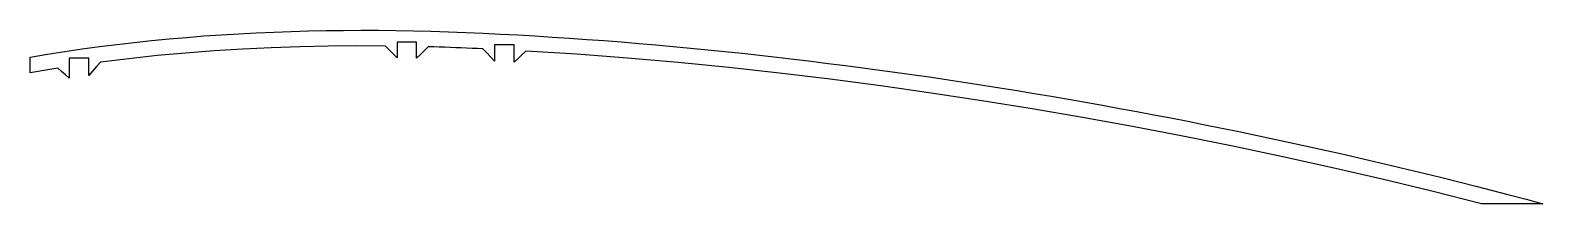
# Model space of a CAD drawing. Header units: millimetres. Extents: x 89 to 477, y 4 to 49.
import ezdxf

# ---------------------------------------------------------------- set-up
doc = ezdxf.new("R2010")
doc.units = ezdxf.units.MM

msp = doc.modelspace()

# ---------------------------------------------------------------- linework, layer by layer
msp.add_lwpolyline([(89, 37.68), (89, 41.74), (93.43, 42.48), (97.86, 43.18), (102.3, 43.82), (106.74, 44.42), (111.19, 44.98), (115.65, 45.49), (120.11, 45.96), (124.57, 46.39), (129.03, 46.78), (133.5, 47.13), (137.97, 47.44), (142.44, 47.71), (146.91, 47.94), (151.39, 48.14), (155.86, 48.3), (160.34, 48.43), (164.82, 48.52), (169.29, 48.57), (173.77, 48.59), (178.25, 48.58), (187.2, 48.45), (191.67, 48.34), (196.15, 48.2), (200.6, 48.02), (205.02, 47.83), (209.46, 47.62), (213.9, 47.39), (218.33, 47.13), (222.76, 46.86), (227.2, 46.57), (231.63, 46.26), (236.06, 45.93), (240.48, 45.59), (244.91, 45.23), (249.34, 44.85), (253.76, 44.45), (258.18, 44.03), (262.6, 43.6), (267.02, 43.15), (271.44, 42.69), (275.86, 42.21), (280.27, 41.71), (284.68, 41.2), (289.09, 40.67), (293.5, 40.12), (297.91, 39.56), (302.32, 38.99), (306.72, 38.4), (311.12, 37.79), (315.52, 37.17), (319.92, 36.54), (324.31, 35.89), (328.71, 35.22), (333.1, 34.54), (337.49, 33.85), (341.88, 33.14), (346.26, 32.42), (350.64, 31.68), (355.02, 30.93), (359.4, 30.17), (363.78, 29.39), (368.15, 28.59), (372.52, 27.78), (376.89, 26.96), (381.26, 26.13), (385.62, 25.28), (389.98, 24.41), (394.34, 23.54), (398.69, 22.64), (403.05, 21.74), (407.4, 20.82), (411.74, 19.88), (416.09, 18.93), (420.43, 17.97), (424.77, 17), (429.11, 16.01), (433.44, 15), (437.77, 13.98), (442.1, 12.95), (446.42, 11.9), (450.74, 10.84), (455.05, 9.76), (459.38, 8.67), (463.67, 7.56), (468, 6.44), (472.29, 5.3), (476.57, 4.16), (460.87, 4.16), (448.18, 7.35), (435.45, 10.42), (422.71, 13.36), (409.93, 16.18), (397.13, 18.88), (384.31, 21.46), (371.47, 23.92), (358.6, 26.25), (345.72, 28.46), (332.82, 30.54), (319.89, 32.5), (306.95, 34.33), (294, 36.03), (281.03, 37.6), (268.04, 39.03), (255.05, 40.31), (242.04, 41.45), (229.02, 42.44), (216, 43.26), (215, 42.32), (214, 41.37), (213, 40.43), (213, 44.83), (208, 44.83), (208, 40.69), (207, 41.73), (206, 42.78), (205, 43.83), (203.61, 43.89), (202.22, 43.95), (200.82, 44.01), (199.43, 44.07), (198.03, 44.12), (196.63, 44.18), (195.22, 44.23), (193.81, 44.27), (192.41, 44.32), (191, 44.36), (190, 43.38), (189, 42.41), (188, 41.43), (188, 45.56), (183, 45.56), (183, 41.53), (182, 42.54), (181, 43.55), (180, 44.56), (172.68, 44.59), (165.36, 44.52), (158.04, 44.37), (150.72, 44.11), (143.41, 43.76), (136.1, 43.31), (128.8, 42.75), (121.51, 42.09), (114.24, 41.31), (106.97, 40.42), (105.98, 39.29), (104.99, 38.15), (104, 37.02), (104, 41.42), (99, 41.42), (99, 36.3), (98.01, 37.15), (97.02, 38), (96.03, 38.85), (95.03, 38.69), (94.02, 38.53), (93.02, 38.36), (92.01, 38.2), (91.01, 38.03), (90, 37.85), (89, 37.68)], close=True)

doc.saveas('drawing.dxf')
